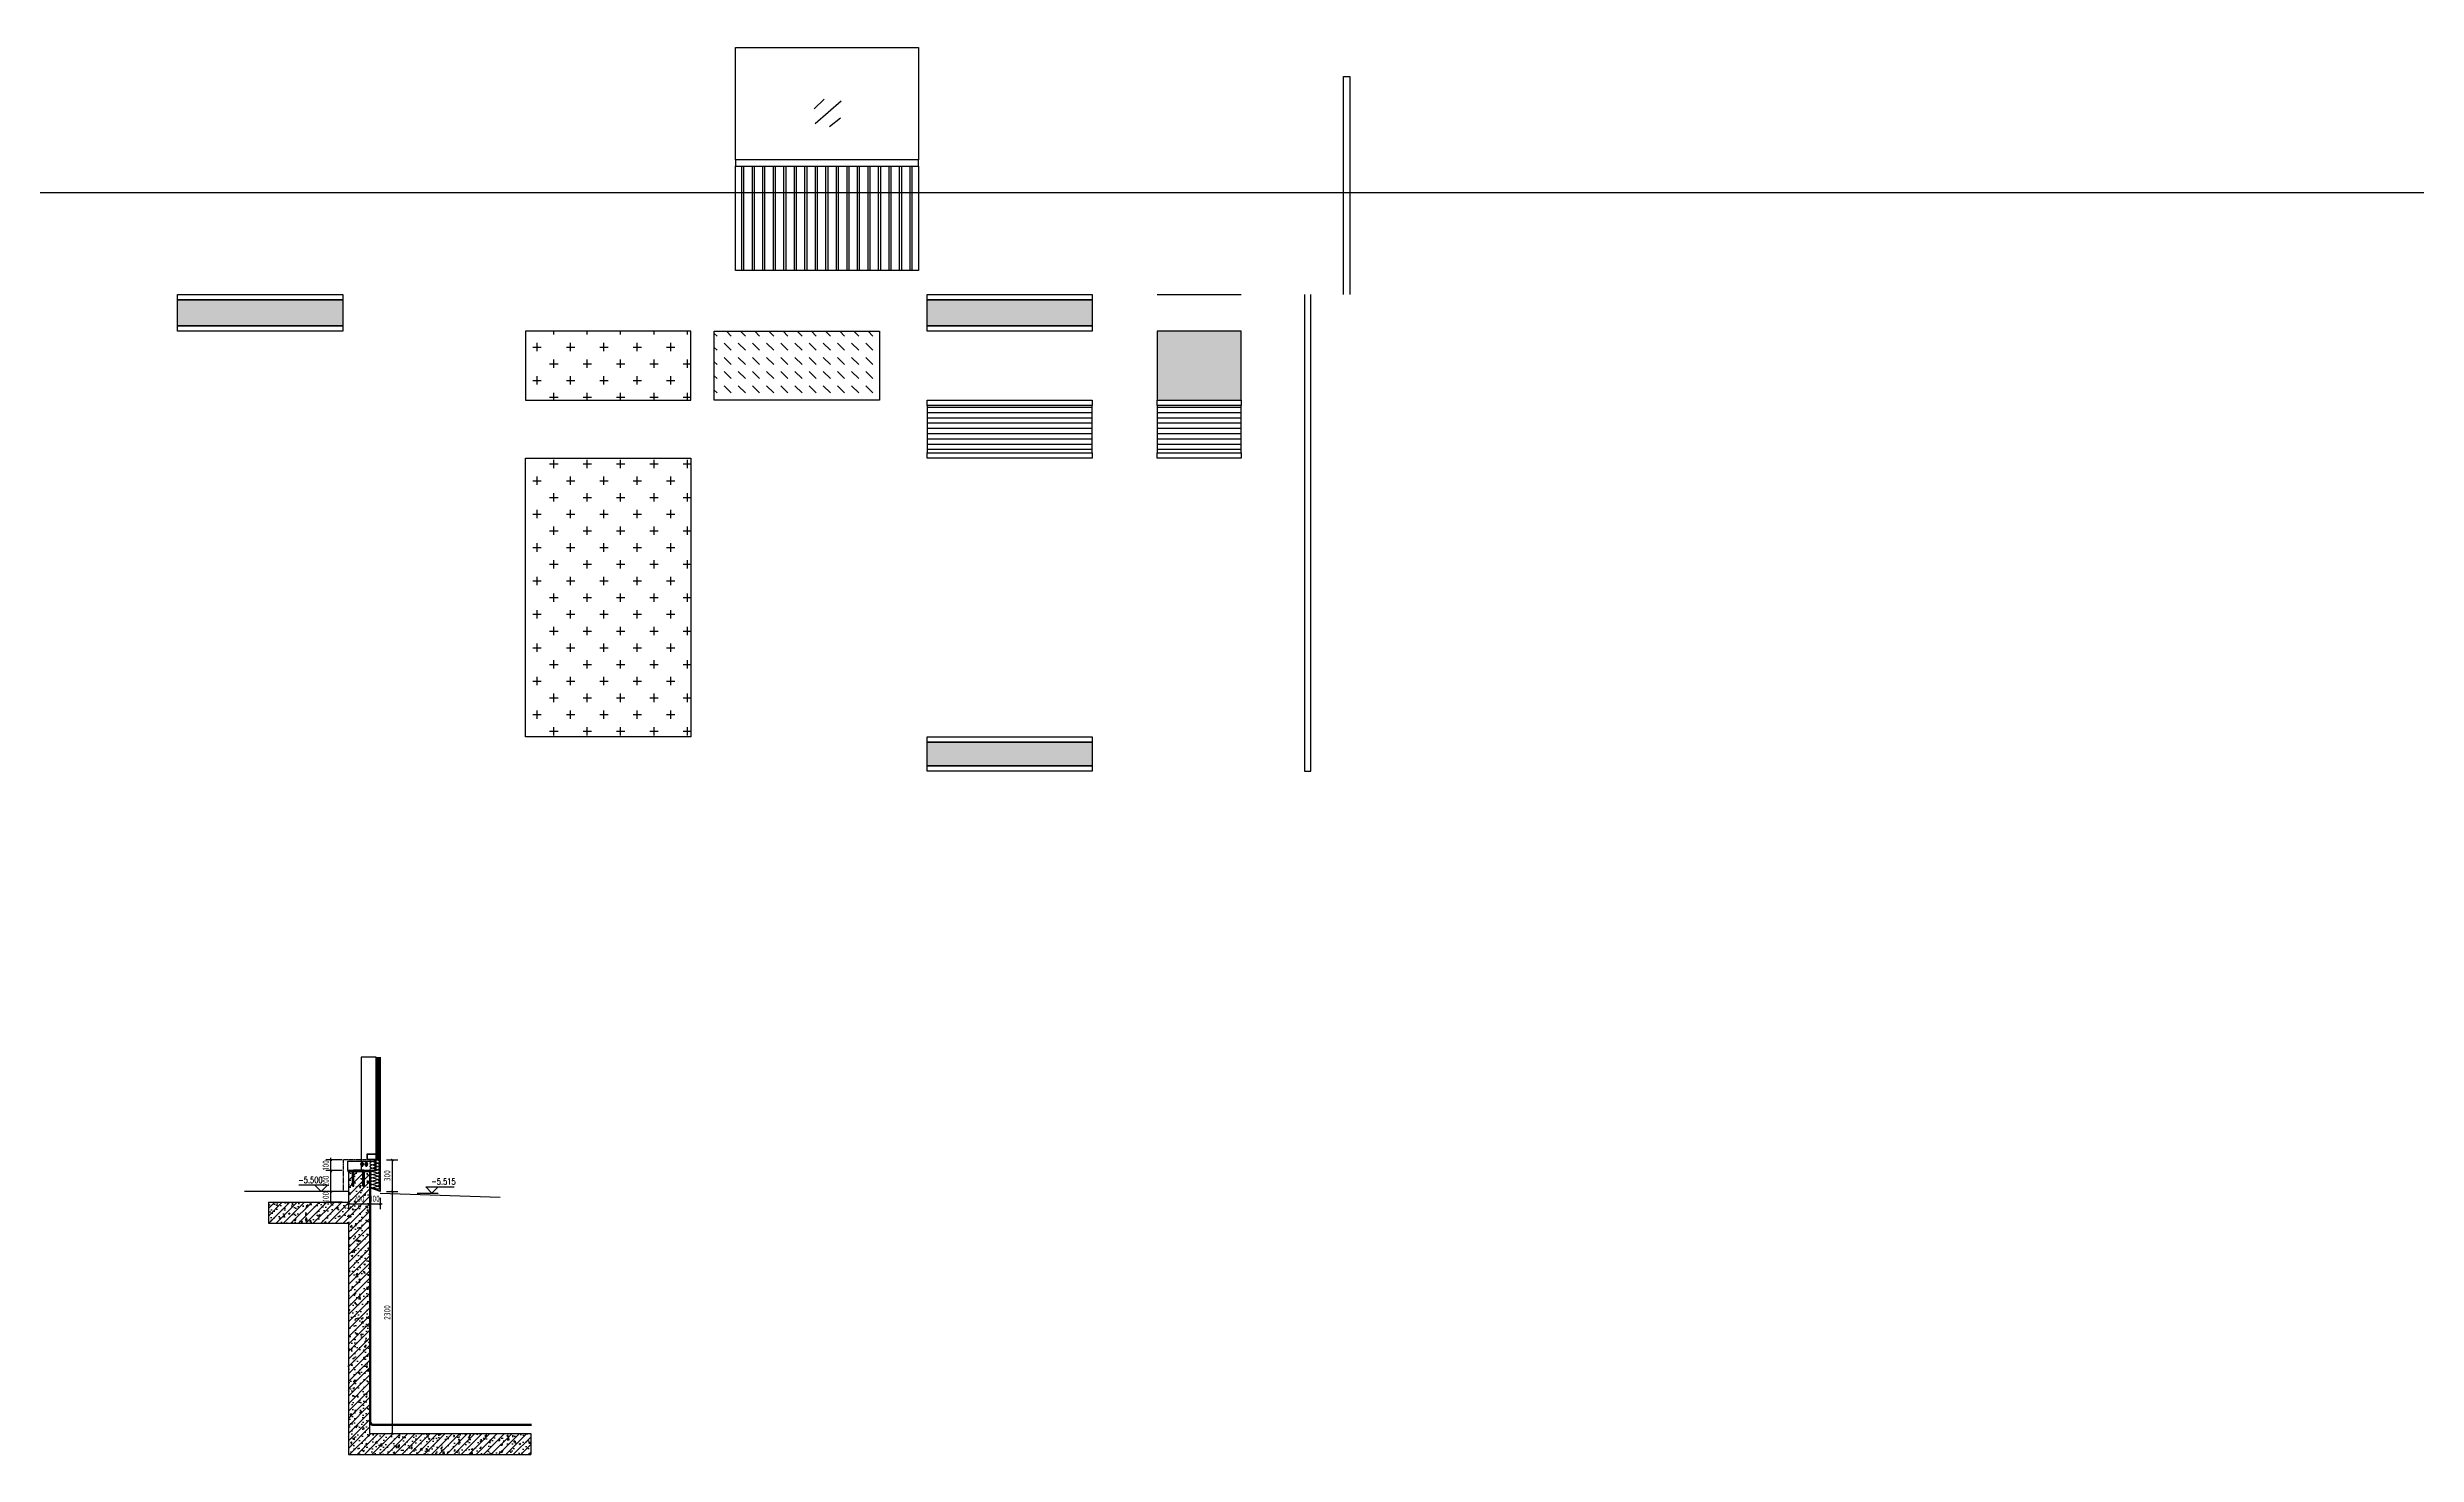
# Model space of a CAD drawing. Extents: x 72637 to 526294, y -245768 to 30884.
# Drawn here: x 95159 to 117681, y -111554 to -98180 of the extents above; entities that cross this region are included whole.
import ezdxf

# ---------------------------------------------------------------- set-up
doc = ezdxf.new("R2010")
doc.units = 0
doc.header["$LTSCALE"] = 10
doc.header["$MEASUREMENT"] = 0
doc.linetypes.add('DASH', pattern=[0.35, 0.25, -0.1])
for name, color, linetype in [('01-标注_尺寸', 124, 'Continuous'), ('01-标注_标高', 200, 'Continuous'), ('02-TEXT_标注', 130, 'Continuous'), ('05-填充_156', 156, 'Continuous'), ('05-填充_168', 168, 'Continuous'), ('05-填充_天正', 26, 'Continuous'), ('A-C_玻璃幕墙', 140, 'Continuous'), ('A-C_窗', 140, 'Continuous'), ('A-D-玻璃剖线', 130, 'Continuous'), ('A-D-金属剖线', 200, 'Continuous'), ('A-E_栏杆', 232, 'Continuous'), ('A-O_防水层', 222, 'Continuous'), ('A-STR-面层', 191, 'Continuous'), ('A-SUR_保温', 222, 'Continuous'), ('A-SUR_面层', 191, 'Continuous'), ('A_STR-砼墙', 51, 'Continuous'), ('钢龙骨', 173, 'Continuous')]:
    doc.layers.add(name, color=color, linetype=linetype)
doc.layers.add('04-不打印_辅助线', color=165, linetype='Continuous', plot=False)
doc.styles.add('_TCH_DIM', font='SIMPLEX', dxfattribs={"bigfont": 'GBCBIG'})
doc.styles.add('_TCH_DIM_T3', font='ROS1', dxfattribs={"width": 0.8, "bigfont": 'JD'})
doc.dimstyles.new('_TCH_ARCH&&20', dxfattribs={"dimtxt": 59.5, "dimasz": 20, "dimexe": 50, "dimexo": 60, "dimgap": 20, "dimtad": 1, "dimdec": 0, "dimzin": 0, "dimdsep": 46, "dimtxsty": '_TCH_DIM_T3', "dimblk": 'ARCHTICK', "dimcen": 0.09, "dimclrt": 7, "dimazin": 2, "dimtfac": 1, "dimtdec": 0, "dimtix": 1, "dimtmove": 2, "dimatfit": 3, "dimfxl": 0, "dimtolj": 1, "dimtzin": 0, "dimarcsym": 0})
pattern_1 = [(45, (0, 0), (-35.355339, 35.355339), []), (50, (0, 0), (143.45204, -12.55043), [15, -165]), (355, (0, 0), (-27.75027, 150.43843), [12, -132]), (100.4514, (11.95, -1.05), (115.70188, 137.88791), [12.74804, -140.22842]), (46.1842, (0, 40), (213.4482, -33.1038), [22.5, -247.5]), (96.6356, (17.79, 37.24), (186.93254, 194.82357), [19.12206, -210.3426]), (351.1842, (0, 40), (186.9324, 194.82372), [18, -198]), (21, (20, 30), (119.38141, -80.52378), [15, -165]), (326, (20, 30), (48.66307, 145.03001), [12, -132]), (71.4514, (29.95, 23.29), (168.04453, 64.5061), [12.74804, -140.22842]), (37.5, (0, 0), (2.431971, 66.57877), [0, -130.4, 0, -134, 0, -132.5]), (7.5, (0, 0), (52.613907, 78.882342), [0, -76.4, 0, -127.4, 0, -50.5]), (327.5, (-44.6, 0), (106.764487, -4.510974), [0, -50, 0, -156, 0, -207]), (317.5, (-64.6, 0), (116.637234, 20.020996), [0, -65, 0, -103.6, 0, -147])]

# ---------------------------------------------------------------- blocks, each defined once
blk = doc.blocks.new('jrsyutrsu')
at = {"layer": '05-填充_156'}
h = blk.add_hatch(dxfattribs=at)
h.set_pattern_fill('_USER', color=256, scale=50, pattern_type=0)
h.set_pattern_definition([(0, (2e-10, 50), (0, 50), [])])
h.paths.add_polyline_path([(0, 50), (800, 50), (800, 500), (0, 500)])
at = {"layer": '05-填充_168'}
h = blk.add_hatch(color=256, dxfattribs=at)
h.dxf.hatch_style = 1
h.paths.add_polyline_path([(800, 1205), (0, 1205), (0, 550), (800, 550)])
for points in [[(0, 1555), (800, 1555)], [(800, 1205), (0, 1205)]]:
    blk.add_lwpolyline(points)
for points in [[(0, 550), (800, 550), (800, 1205), (0, 1205)], [(800, 500), (0, 500), (0, 550), (800, 550)], [(0, 50), (800, 50), (800, 500), (0, 500)], [(800, 0), (0, 0), (0, 50), (800, 50)]]:
    blk.add_lwpolyline(points, close=True)
blk = doc.blocks.new('*U234')
at = {"layer": '05-填充_156'}
h = blk.add_hatch(dxfattribs=at)
h.set_pattern_fill('_USER', color=256, scale=100, angle=90, pattern_type=0)
h.set_pattern_definition([(90, (60, 940), (-100, 6e-15), [])])
h.paths.add_polyline_path([(0, 990), (1740, 990), (1740, 0), (0, 0)])
h = blk.add_hatch(dxfattribs=at)
h.set_pattern_fill('_USER', color=256, scale=100, angle=90, pattern_type=0)
h.set_pattern_definition([(90, (80, 940), (-100, 6e-15), [])])
h.paths.add_polyline_path([(0, 990), (1740, 990), (1740, 0), (0, 0)])
for points in [[(1740, 1050), (0, 1050), (0, 2120), (1740, 2120)], [(0, 990), (1740, 990), (1740, 1050), (0, 1050)], [(0, 990), (1740, 990), (1740, 0), (0, 0)]]:
    blk.add_lwpolyline(points, close=True)
blk = doc.blocks.new('rehatrshj')
at = {"layer": '05-填充_156'}
h = blk.add_hatch(dxfattribs=at)
h.set_pattern_fill('CROSS', color=136, scale=100)
h.set_pattern_definition([(0, (-155019.49, 102647.84), (158.75, 158.75), [79.375, -238.125]), (90, (-154979.8, 102608.15), (-158.75, 158.75), [79.375, -238.125])])
h.paths.add_polyline_path([(0, 3200), (1570, 3200), (1570, 3855), (0, 3855)])
h.paths.add_polyline_path([(0, 2650), (1570, 2650), (1570, 0), (0, 0)])
for points in [[(0, 3200), (1570, 3200), (1570, 3855), (0, 3855)], [(0, 2650), (1570, 2650), (1570, 0), (0, 0)]]:
    blk.add_lwpolyline(points, close=True)
blk = doc.blocks.new('reaytrsy')
at = {"layer": '05-填充_156'}
h = blk.add_hatch(dxfattribs=at)
h.set_pattern_fill('DASH', color=256, scale=100, angle=315)
h.set_pattern_definition([(315, (-155019.49, 99447.835), (134.70384, -3e-14), [95.25, -95.25])])
h.paths.add_polyline_path([(0, 655), (1570, 655), (1570, 0), (0, 0)])
blk.add_lwpolyline([(0, 655), (1570, 655), (1570, 0), (0, 0)], close=True)
blk = doc.blocks.new('jtrsytrs')
at = {"layer": 'A-E_栏杆'}
for points in [[(861, -416), (763, -507)], [(1020, -435), (773, -648)], [(1016, -596), (911, -679)]]:
    blk.add_lwpolyline(points, dxfattribs=at)
blk = doc.blocks.new('*U125')
at = {"layer": 'A-C_窗'}
blk.add_blockref('jtrsytrs', (-907, 533), dxfattribs=at)
blk = doc.blocks.new('jtdyy')
at = {"layer": '05-填充_168'}
h = blk.add_hatch(color=256, dxfattribs=at)
h.dxf.hatch_style = 1
h.paths.add_polyline_path([(1570, 50), (0, 50), (0, 275), (1570, 275)])
for points in [[(1570, 275), (0, 275), (0, 325), (1570, 325)], [(1570, 50), (0, 50), (0, 275), (1570, 275)], [(1570, 0), (0, 0), (0, 50), (1570, 50)]]:
    blk.add_lwpolyline(points, close=True)
blk = doc.blocks.new('jhtdrjytd')
at = {"layer": '05-填充_156'}
h = blk.add_hatch(dxfattribs=at)
h.set_pattern_fill('_USER', color=256, scale=50, pattern_type=0)
h.set_pattern_definition([(0, (770, 50), (0, 50), [])])
h.paths.add_polyline_path([(0, 50), (1570, 50), (1570, 500), (0, 500)])
at = {"layer": '05-填充_168'}
h = blk.add_hatch(color=256, dxfattribs=at)
h.dxf.hatch_style = 1
h.paths.add_polyline_path([(1570, 1255), (0, 1255), (0, 1505), (1570, 1505)])
for points in [[(1570, 1505), (0, 1505), (0, 1555), (1570, 1555)], [(1570, 1255), (0, 1255), (0, 1505), (1570, 1505)], [(1570, 1205), (0, 1205), (0, 1255), (1570, 1255)], [(1570, 500), (0, 500), (0, 550), (1570, 550)], [(0, 50), (1570, 50), (1570, 500), (0, 500)], [(1570, 0), (0, 0), (0, 50), (1570, 50)]]:
    blk.add_lwpolyline(points, close=True)
blk = doc.blocks.new('*U207')
at = {"layer": 'A-C_玻璃幕墙'}
blk.add_lwpolyline([(-30, -1035), (-30, 1035), (30, 1035), (30, -1035)], dxfattribs=at)
blk = doc.blocks.new('*U208')
at = {"layer": 'A-C_玻璃幕墙', "color": 0, "linetype": 'ByBlock', "lineweight": -2, "transparency": 16777216}
blk.add_blockref('*U207', (0, 0), dxfattribs=at)
blk = doc.blocks.new('*U209')
at = {"layer": 'A-C_玻璃幕墙'}
blk.add_lwpolyline([(-30, 2265), (-30, -2265), (30, -2265), (30, 2265)], dxfattribs=at)
blk = doc.blocks.new('*U210')
at = {"layer": 'A-C_玻璃幕墙', "color": 0, "linetype": 'ByBlock', "lineweight": -2, "transparency": 16777216}
blk.add_blockref('*U209', (0, 0), dxfattribs=at)
blk = doc.blocks.new('djlasjdaskldj')
at = {"layer": '05-填充_168'}
h = blk.add_hatch(color=256, dxfattribs=at)
h.dxf.hatch_style = 1
h.paths.add_polyline_path([(-190200, 31814), (-191770, 31814), (-191770, 32064), (-190200, 32064)])
for points in [[(-190200, 32064), (-191770, 32064), (-191770, 32114), (-190200, 32114)], [(-190200, 31814), (-191770, 31814), (-191770, 32064), (-190200, 32064)], [(-190200, 31764), (-191770, 31764), (-191770, 31814), (-190200, 31814)]]:
    blk.add_lwpolyline(points, close=True)
blk = doc.blocks.new('$LinePat$防水层2')
at = {"color": 0}
blk.add_line((0, 0), (600, 0), dxfattribs=at)
blk.add_solid([(150, 0), (450, 0), (150, -100), (450, -100)], dxfattribs=at)
blk = doc.blocks.new('$LinePat$岩棉板')
at = {"color": 0}
for p, q in [((0, -17), (12, -67)), ((12, -67), (24, -17))]:
    blk.add_line(p, q, dxfattribs=at)
for centre, start, end in [((12, -17), 0, 180), ((0, -67), 270, 0), ((24, -67), 180, 270)]:
    blk.add_arc(centre, 12, start, end, dxfattribs=at)
at = {"layer": 'Defpoints'}
blk.add_point((0, 0), dxfattribs=at)
at = {"layer": 'Defpoints', "color": 0}
blk.add_point((24, -84), dxfattribs=at)
blk = doc.blocks.new('_ArchTick')
at = {"color": 0, "linetype": 'ByBlock', "const_width": 0.4}
blk.add_lwpolyline([(-0.5, -0.5), (0.5, 0.5)], dxfattribs=at)
blk = doc.blocks.new('*D2583')
at = {"layer": '01-标注_尺寸', "color": 0, "lineweight": -2, "transparency": 16777216}
for p, q in [((98381, -108754), (98489, -108754)), ((98439, -109054), (98439, -108754)), ((98381, -109054), (98489, -109054))]:
    blk.add_line(p, q, dxfattribs=at)
at = {"layer": 'Defpoints', "color": 0, "transparency": 16777216}
for p in [(98321, -108754), (98439, -108754), (98321, -109054)]:
    blk.add_point(p, dxfattribs=at)
at = {"layer": '01-标注_尺寸', "color": 0, "lineweight": -2, "transparency": 16777216, "xscale": 20, "yscale": 20, "zscale": 20}
for p, rotation in [((98439, -108754), 90), ((98439, -109054), 270)]:
    blk.add_blockref('_ArchTick', p, dxfattribs=dict(at, rotation=rotation))
at = {"layer": '01-标注_尺寸', "color": 7, "transparency": 16777216, "insert": (98389, -108904), "char_height": 59.5, "attachment_point": 5, "rotation": 90, "style": '_TCH_DIM_T3'}
blk.add_mtext('\\A1;300', dxfattribs=at)
blk = doc.blocks.new('*D2584')
at = {"layer": '01-标注_尺寸', "color": 0, "lineweight": -2, "transparency": 16777216}
for p, q in [((98381, -109054), (98489, -109054)), ((98439, -111354), (98439, -109054)), ((98381, -111354), (98489, -111354))]:
    blk.add_line(p, q, dxfattribs=at)
at = {"layer": 'Defpoints', "color": 0, "transparency": 16777216}
for p in [(98321, -109054), (98439, -109054), (98321, -111354)]:
    blk.add_point(p, dxfattribs=at)
at = {"layer": '01-标注_尺寸', "color": 0, "lineweight": -2, "transparency": 16777216, "xscale": 20, "yscale": 20, "zscale": 20}
for p, rotation in [((98439, -109054), 90), ((98439, -111354), 270)]:
    blk.add_blockref('_ArchTick', p, dxfattribs=dict(at, rotation=rotation))
at = {"layer": '01-标注_尺寸', "color": 7, "transparency": 16777216, "insert": (98389, -110204), "char_height": 59.5, "attachment_point": 5, "rotation": 90, "style": '_TCH_DIM_T3'}
blk.add_mtext('\\A1;2300', dxfattribs=at)
blk = doc.blocks.new('*D2585')
at = {"layer": '01-标注_尺寸', "color": 0, "lineweight": -2, "transparency": 16777216}
for p, q in [((97961, -108754), (97804, -108754)), ((97854, -108754), (97854, -108734)), ((97854, -108854), (97854, -108754)), ((97961, -108854), (97804, -108854)), ((97854, -108854), (97854, -108874))]:
    blk.add_line(p, q, dxfattribs=at)
at = {"layer": 'Defpoints', "color": 0, "transparency": 16777216}
for p in [(97854, -108754), (98021, -108754), (98021, -108854)]:
    blk.add_point(p, dxfattribs=at)
at = {"layer": '01-标注_尺寸', "color": 0, "lineweight": -2, "transparency": 16777216, "xscale": 20, "yscale": 20, "zscale": 20}
for p, rotation in [((97854, -108754), 270), ((97854, -108854), 90)]:
    blk.add_blockref('_ArchTick', p, dxfattribs=dict(at, rotation=rotation))
at = {"layer": '01-标注_尺寸', "color": 7, "transparency": 16777216, "insert": (97805, -108804), "char_height": 59.5, "attachment_point": 5, "rotation": 90, "style": '_TCH_DIM_T3'}
blk.add_mtext('\\A1;100', dxfattribs=at)
blk = doc.blocks.new('*D2586')
at = {"layer": '01-标注_尺寸', "color": 0, "lineweight": -2, "transparency": 16777216}
for p, q in [((97961, -108854), (97804, -108854)), ((97854, -109054), (97854, -108854)), ((97961, -109054), (97804, -109054))]:
    blk.add_line(p, q, dxfattribs=at)
at = {"layer": 'Defpoints', "color": 0, "transparency": 16777216}
for p in [(97854, -108854), (98021, -108854), (98021, -109054)]:
    blk.add_point(p, dxfattribs=at)
at = {"layer": '01-标注_尺寸', "color": 0, "lineweight": -2, "transparency": 16777216, "xscale": 20, "yscale": 20, "zscale": 20}
for p, rotation in [((97854, -108854), 90), ((97854, -109054), 270)]:
    blk.add_blockref('_ArchTick', p, dxfattribs=dict(at, rotation=rotation))
at = {"layer": '01-标注_尺寸', "color": 7, "transparency": 16777216, "insert": (97805, -108954), "char_height": 59.5, "attachment_point": 5, "rotation": 90, "style": '_TCH_DIM_T3'}
blk.add_mtext('\\A1;200', dxfattribs=at)
blk = doc.blocks.new('*D2587')
at = {"layer": '01-标注_尺寸', "color": 0, "lineweight": -2, "transparency": 16777216}
for p, q in [((97961, -109054), (97804, -109054)), ((97961, -109154), (97804, -109154)), ((97854, -109054), (97854, -109034)), ((97854, -109154), (97854, -109054)), ((97854, -109154), (97854, -109174))]:
    blk.add_line(p, q, dxfattribs=at)
at = {"layer": 'Defpoints', "color": 0, "transparency": 16777216}
for p in [(97854, -109054), (98021, -109054), (98021, -109154)]:
    blk.add_point(p, dxfattribs=at)
at = {"layer": '01-标注_尺寸', "color": 0, "lineweight": -2, "transparency": 16777216, "xscale": 20, "yscale": 20, "zscale": 20}
for p, rotation in [((97854, -109054), 270), ((97854, -109154), 90)]:
    blk.add_blockref('_ArchTick', p, dxfattribs=dict(at, rotation=rotation))
at = {"layer": '01-标注_尺寸', "color": 7, "transparency": 16777216, "insert": (97805, -109104), "char_height": 59.5, "attachment_point": 5, "rotation": 90, "style": '_TCH_DIM_T3'}
blk.add_mtext('\\A1;100', dxfattribs=at)
blk = doc.blocks.new('*D2588')
at = {"layer": '01-标注_尺寸', "color": 0, "lineweight": -2, "transparency": 16777216}
for p, q in [((98021, -109114), (98021, -109222)), ((98021, -109172), (98221, -109172)), ((98221, -109114), (98221, -109222))]:
    blk.add_line(p, q, dxfattribs=at)
at = {"layer": 'Defpoints', "color": 0, "transparency": 16777216}
for p in [(98021, -109054), (98221, -109054), (98221, -109172)]:
    blk.add_point(p, dxfattribs=at)
at = {"layer": '01-标注_尺寸', "color": 0, "lineweight": -2, "transparency": 16777216, "xscale": 20, "yscale": 20, "zscale": 20, "rotation": 180}
blk.add_blockref('_ArchTick', (98021, -109172), dxfattribs=at)
at = {"layer": '01-标注_尺寸', "color": 0, "lineweight": -2, "transparency": 16777216, "xscale": 20, "yscale": 20, "zscale": 20}
blk.add_blockref('_ArchTick', (98221, -109172), dxfattribs=at)
at = {"layer": '01-标注_尺寸', "color": 7, "transparency": 16777216, "insert": (98121, -109122), "char_height": 59.5, "attachment_point": 5, "style": '_TCH_DIM_T3'}
blk.add_mtext('\\A1;200', dxfattribs=at)
blk = doc.blocks.new('*D2589')
at = {"layer": '01-标注_尺寸', "color": 0, "lineweight": -2, "transparency": 16777216}
for p, q in [((98221, -109172), (98201, -109172)), ((98221, -109114), (98221, -109222)), ((98221, -109172), (98321, -109172)), ((98321, -109114), (98321, -109222)), ((98321, -109172), (98341, -109172))]:
    blk.add_line(p, q, dxfattribs=at)
at = {"layer": 'Defpoints', "color": 0, "transparency": 16777216}
for p in [(98221, -109054), (98321, -109054), (98321, -109172)]:
    blk.add_point(p, dxfattribs=at)
at = {"layer": '01-标注_尺寸', "color": 0, "lineweight": -2, "transparency": 16777216, "xscale": 20, "yscale": 20, "zscale": 20}
blk.add_blockref('_ArchTick', (98221, -109172), dxfattribs=at)
at = {"layer": '01-标注_尺寸', "color": 0, "lineweight": -2, "transparency": 16777216, "xscale": 20, "yscale": 20, "zscale": 20, "rotation": 180}
blk.add_blockref('_ArchTick', (98321, -109172), dxfattribs=at)
at = {"layer": '01-标注_尺寸', "color": 7, "transparency": 16777216, "insert": (98271, -109122), "char_height": 59.5, "attachment_point": 5, "style": '_TCH_DIM_T3'}
blk.add_mtext('\\A1;100', dxfattribs=at)

msp = doc.modelspace()

# ---------------------------------------------------------------- hatches: boundary and pattern name
at = {"layer": '05-填充_天正'}
h = msp.add_hatch(dxfattribs=at)
h.set_pattern_fill('钢筋混凝土', color=256, scale=20, style=0)
h.set_pattern_definition(pattern_1)
h.paths.add_polyline_path([(98020.9, -108854.4), (98020.9, -109154.4), (98087.6, -109221.1), (98220.9, -109154.4), (98220.9, -108854.4)])
h = msp.add_hatch(dxfattribs=at)
h.set_pattern_fill('钢筋混凝土', color=256, scale=20, style=0)
h.set_pattern_definition(pattern_1)
h.paths.add_polyline_path([(97259.1, -109354.4), (98020.9, -109354.4), (98087.6, -109221.1), (98020.9, -109154.4), (97259.1, -109154.4)])
h = msp.add_hatch(dxfattribs=at)
h.set_pattern_fill('钢筋混凝土', color=256, scale=20, style=0)
h.set_pattern_definition(pattern_1)
h.paths.add_polyline_path([(98087.6, -109221.1), (98020.9, -109354.4), (98020.9, -111554.4), (98220.9, -111354.4), (98220.9, -109154.4)])
h = msp.add_hatch(dxfattribs=at)
h.set_pattern_fill('钢筋混凝土', color=256, scale=20, style=0)
h.set_pattern_definition(pattern_1)
h.paths.add_polyline_path([(98220.9, -111354.4), (98020.9, -111554.4), (99753.4, -111554.4), (99753.4, -111354.4)])

# ---------------------------------------------------------------- linework, layer by layer
at = {"layer": '01-标注_标高'}
for p, q in [((97820, -108994.4), (97548.7, -108994.4)), ((97760, -109054.4), (97700, -108994.4)), ((97760, -109054.4), (97820, -108994.4)), ((97900, -109054.4), (97700, -109054.4)), ((98674.6, -109069.4), (98874.6, -109069.4)), ((98814.6, -109069.4), (98754.6, -109009.4)), ((98754.6, -109009.4), (99025.9, -109009.4)), ((98814.6, -109069.4), (98874.6, -109009.4))]:
    msp.add_line(p, q, dxfattribs=at)
at = {"layer": '04-不打印_辅助线'}
msp.add_lwpolyline([(86875.4, -99558), (483716.9, -99558)], dxfattribs=at)
at = {"layer": 'A-D-玻璃剖线'}
for p, q in [((98292.9, -107777.8), (98292.9, -108754.4)), ((98300.9, -107777.8), (98300.9, -108754.4)), ((98312.9, -107777.8), (98312.9, -108754.4)), ((98320.9, -107777.8), (98320.9, -108754.4)), ((98292.9, -108754.4), (98320.9, -108754.4))]:
    msp.add_line(p, q, dxfattribs=at)
at = {"layer": 'A-D-金属剖线'}
for points in [[(98320.9, -108754.4), (98320.9, -109054.4), (98242.9, -109025.6)], [(98317.9, -108754.4), (98317.9, -109048.3), (98247.8, -109025.6)]]:
    msp.add_lwpolyline(points, dxfattribs=at)
at = {"layer": 'A-O_防水层'}
for points in [[(98220.9, -108854.4), (98220.9, -111248.9, 0.3810849), (98245.9, -111275.2), (99759.2, -111275)], [(98225.9, -108854.4), (98225.9, -111248.9, 0.377584), (98246.1, -111270.2), (99759.2, -111270)]]:
    msp.add_lwpolyline(points, format="xyb", dxfattribs=at)
at = {"layer": 'A-STR-面层', "linetype": 'DASH', "ltscale": 0.5}
msp.add_lwpolyline([(98197.5, -108754.4), (97971.8, -108754.4), (97971.8, -109054.4)], dxfattribs=at)
at = {"layer": 'A-SUR_保温', "color": 26}
msp.add_lwpolyline([(98120.9, -108854.4), (98120.9, -108854.4)], dxfattribs=at)
at = {"layer": 'A-SUR_面层'}
for p, q in [((98020.9, -109054.4), (97031.1, -109054.4)), ((98320.9, -109069.4), (99462.4, -109107.4)), ((98320.9, -111354.4), (99181.4, -111354.4))]:
    msp.add_line(p, q, dxfattribs=at)
at = {"layer": 'A_STR-砼墙'}
for p, q in [((98020.9, -108854.4), (98020.9, -109154.4)), ((98220.9, -108854.4), (98020.9, -108854.4)), ((98220.9, -108854.4), (98220.9, -109154.4)), ((97259.1, -109154.4), (98020.9, -109154.4)), ((97259.1, -109154.4), (97259.1, -109354.4)), ((98220.9, -109154.4), (98220.9, -111354.4)), ((97259.1, -109354.4), (98020.9, -109354.4)), ((98020.9, -109354.4), (98020.9, -111554.4)), ((98220.9, -111354.4), (99753.4, -111354.4)), ((99753.4, -111354.4), (99753.4, -111554.4)), ((98020.9, -111554.4), (99753.4, -111554.4))]:
    msp.add_line(p, q, dxfattribs=at)
at = {"layer": '钢龙骨', "color": 8}
for p, q in [((98067.9, -108764.4), (98167.9, -108764.4)), ((98013.9, -108854.4), (98213.9, -108854.4)), ((98213.9, -108854.4), (98013.9, -108854.4)), ((98013.9, -108854.4), (98013.9, -108862.4)), ((98013.9, -108862.4), (98213.9, -108862.4)), ((98057.9, -108998.4), (98057.9, -108854.4)), ((98063.9, -108854.4), (98063.9, -109011)), ((98067.9, -108848.4), (98167.9, -108848.4)), ((98067.9, -108854.4), (98167.9, -108854.4)), ((98069.9, -108854.4), (98069.9, -108998.4)), ((98113.9, -108862.4), (98113.9, -108851.4)), ((98137.9, -108794.4), (98163.9, -108794.4)), ((98143.9, -108807.4), (98143.9, -108781.4)), ((98150.9, -108781.4), (98150.9, -108807.4)), ((98157.9, -108781.4), (98157.9, -108807.4)), ((98157.9, -108998.4), (98157.9, -108854.4)), ((98163.9, -108854.4), (98163.9, -109011)), ((98169.9, -108854.4), (98169.9, -108998.4)), ((98177.9, -108794.4), (98203.9, -108794.4)), ((98183.9, -108807.4), (98183.9, -108781.4)), ((98190.9, -108781.4), (98190.9, -108807.4)), ((98197.9, -108781.4), (98197.9, -108807.4)), ((98213.9, -108862.4), (98213.9, -108854.4))]:
    msp.add_line(p, q, dxfattribs=at)
at = {"layer": '钢龙骨'}
for points in [[(98142.9, -108854.4), (98284.9, -108854.4), (98284.9, -107777.4), (98142.9, -107777.4)], [(98284.9, -108754.4), (98197.5, -108754.4), (98197.5, -108694.4), (98284.9, -108694.4)], [(98280.9, -108750.4), (98201.5, -108750.4), (98201.5, -108698.4), (98280.9, -108698.4)]]:
    msp.add_lwpolyline(points, close=True, dxfattribs=at)
at = {"layer": '钢龙骨', "color": 8}
for points in [[(98013.7, -108764.4), (98270.9, -108764.4), (98270.9, -108854.4), (98013.7, -108854.4)], [(98141.9, -108788.8), (98150.9, -108784.4), (98159.9, -108788.8), (98159.9, -108800), (98150.9, -108804.4), (98141.9, -108800)], [(98181.9, -108788.8), (98190.9, -108784.4), (98199.9, -108788.8), (98199.9, -108800), (98190.9, -108804.4), (98181.9, -108800)]]:
    msp.add_lwpolyline(points, close=True, dxfattribs=at)
for centre, radius in [((98063.9, -108998.4), 6), ((98150.9, -108794.4), 12), ((98150.9, -108794.4), 9), ((98150.9, -108794.4), 6), ((98163.9, -108998.4), 6), ((98190.9, -108794.4), 12), ((98190.9, -108794.4), 9), ((98190.9, -108794.4), 6)]:
    msp.add_circle(centre, radius, dxfattribs=at)
for centre, radius, start, end in [((98150.9, -108781.4), 7, 0, 180), ((98190.9, -108781.4), 7, 0, 180), ((98072.9, -108854.4), 5, 60, 180), ((98077.9, -108854.4), 5, 60, 180), ((98082.9, -108854.4), 5, 60, 180), ((98087.9, -108854.4), 5, 60, 180), ((98092.9, -108854.4), 5, 60, 180), ((98097.9, -108854.4), 5, 60, 180), ((98102.9, -108854.4), 5, 60, 180), ((98107.9, -108854.4), 5, 60, 180), ((98112.9, -108854.4), 5, 60, 180), ((98117.9, -108854.4), 5, 60, 180), ((98122.9, -108854.4), 5, 60, 180), ((98127.9, -108854.4), 5, 60, 180), ((98132.9, -108854.4), 5, 60, 180), ((98137.9, -108854.4), 5, 60, 180), ((98142.9, -108854.4), 5, 60, 180), ((98147.9, -108854.4), 5, 60, 180), ((98150.9, -108807.4), 7, 180, 0), ((98150.9, -108794.4), 5.05, 90, 0), ((98152.9, -108854.4), 5, 60, 180), ((98157.9, -108854.4), 5, 60, 180), ((98162.9, -108854.4), 5, 0, 180), ((98190.9, -108807.4), 7, 180, 0), ((98190.9, -108794.4), 5.05, 90, 0)]:
    msp.add_arc(centre, radius, start, end, dxfattribs=at)

# ---------------------------------------------------------------- block references
at = {"layer": 'A-C_玻璃幕墙'}
for name, p in [('*U234', (101700, -100300.2)), ('*U208', (107510.5, -99493)), ('djlasjdaskldj', (288166.4, -132641.9)), ('jhtdrjytd', (103521.1, -102083)), ('jrsyutrsu', (105707.7, -102083)), ('*U210', (107138.6, -102793)), ('rehatrshj', (99704, -104733)), ('reaytrsy', (101498.6, -101533)), ('jtdyy', (103521.1, -105058))]:
    msp.add_blockref(name, p, dxfattribs=at)
at = {"layer": 'A-E_栏杆', "color": 0, "linetype": 'ByBlock', "lineweight": -2, "transparency": 16777216}
msp.add_blockref('*U125', (102590.1, -98790.5), dxfattribs=at)
at = {"layer": 'A-O_防水层', "yscale": 0.05, "zscale": 0.05}
for p, xscale, rotation in [((98225.9, -108854.4), 0.05030705325944334, 269.9999999654768), ((98225.9, -108884.6), 0.05030705325944334, 269.9999999654768), ((98225.9, -108914.8), 0.05030705325944334, 269.9999999654768), ((98225.9, -108944.9), 0.05030705325944334, 269.9999999654768), ((98225.9, -108975.1), 0.05030705325944334, 269.9999999654768), ((98225.9, -109005.3), 0.05030705325944334, 269.9999999654768), ((98230.9, -108854.4), 0.05030798494376137, 269.9999999663754), ((98230.9, -108884.6), 0.05030798494376137, 269.9999999663754), ((98230.9, -108914.8), 0.05030798494376137, 269.9999999663754), ((98230.9, -108944.9), 0.05030798494376137, 269.9999999663754), ((98230.9, -108975.1), 0.05030798494376137, 269.9999999663754), ((98230.9, -109005.3), 0.05030798494376137, 269.9999999663754), ((98225.9, -109035.5), 0.05030705325944334, 269.9999999654768), ((98225.9, -109065.7), 0.05030705325944334, 269.9999999654768), ((98225.9, -109095.9), 0.05030705325944334, 269.9999999654768), ((98225.9, -109126), 0.05030705325944334, 269.9999999654768), ((98225.9, -109156.2), 0.05030705325944334, 269.9999999654768), ((98225.9, -109186.4), 0.05030705325944334, 269.9999999654768), ((98225.9, -109216.6), 0.05030705325944334, 269.9999999654768), ((98230.9, -109035.5), 0.05030798494376137, 269.9999999663754), ((98230.9, -109065.7), 0.05030798494376137, 269.9999999663754), ((98230.9, -109095.9), 0.05030798494376137, 269.9999999663754), ((98230.9, -109126.1), 0.05030798494376137, 269.9999999663754), ((98230.9, -109156.2), 0.05030798494376137, 269.9999999663754), ((98230.9, -109186.4), 0.05030798494376137, 269.9999999663754), ((98230.9, -109216.6), 0.05030798494376137, 269.9999999663754), ((98225.9, -109246.8), 0.05030705325944334, 269.9999999654768), ((98225.9, -109277), 0.05030705325944334, 269.9999999654768), ((98225.9, -109307.2), 0.05030705325944334, 269.9999999654768), ((98225.9, -109337.3), 0.05030705325944334, 269.9999999654768), ((98225.9, -109367.5), 0.05030705325944334, 269.9999999654768), ((98225.9, -109397.7), 0.05030705325944334, 269.9999999654768), ((98225.9, -109427.9), 0.05030705325944334, 269.9999999654768), ((98230.9, -109246.8), 0.05030798494376137, 269.9999999663754), ((98230.9, -109277), 0.05030798494376137, 269.9999999663754), ((98230.9, -109307.2), 0.05030798494376137, 269.9999999663754), ((98230.9, -109337.3), 0.05030798494376137, 269.9999999663754), ((98230.9, -109367.5), 0.05030798494376137, 269.9999999663754), ((98230.9, -109397.7), 0.05030798494376137, 269.9999999663754), ((98230.9, -109427.9), 0.05030798494376137, 269.9999999663754), ((98225.9, -109458.1), 0.05030705325944334, 269.9999999654768), ((98225.9, -109488.3), 0.05030705325944334, 269.9999999654768), ((98225.9, -109518.4), 0.05030705325944334, 269.9999999654768), ((98225.9, -109548.6), 0.05030705325944334, 269.9999999654768), ((98225.9, -109578.8), 0.05030705325944334, 269.9999999654768), ((98225.9, -109609), 0.05030705325944334, 269.9999999654768), ((98225.9, -109639.2), 0.05030705325944334, 269.9999999654768), ((98225.9, -109669.4), 0.05030705325944334, 269.9999999654768), ((98230.9, -109458.1), 0.05030798494376137, 269.9999999663754), ((98230.9, -109488.3), 0.05030798494376137, 269.9999999663754), ((98230.9, -109518.5), 0.05030798494376137, 269.9999999663754), ((98230.9, -109548.6), 0.05030798494376137, 269.9999999663754), ((98230.9, -109578.8), 0.05030798494376137, 269.9999999663754), ((98230.9, -109609), 0.05030798494376137, 269.9999999663754), ((98230.9, -109639.2), 0.05030798494376137, 269.9999999663754), ((98230.9, -109669.4), 0.05030798494376137, 269.9999999663754), ((98225.9, -109699.5), 0.05030705325944334, 269.9999999654768), ((98225.9, -109729.7), 0.05030705325944334, 269.9999999654768), ((98225.9, -109759.9), 0.05030705325944334, 269.9999999654768), ((98225.9, -109790.1), 0.05030705325944334, 269.9999999654768), ((98225.9, -109820.3), 0.05030705325944334, 269.9999999654768), ((98225.9, -109850.5), 0.05030705325944334, 269.9999999654768), ((98225.9, -109880.7), 0.05030705325944334, 269.9999999654768), ((98230.9, -109699.6), 0.05030798494376137, 269.9999999663754), ((98230.9, -109729.7), 0.05030798494376137, 269.9999999663754), ((98230.9, -109759.9), 0.05030798494376137, 269.9999999663754), ((98230.9, -109790.1), 0.05030798494376137, 269.9999999663754), ((98230.9, -109820.3), 0.05030798494376137, 269.9999999663754), ((98230.9, -109850.5), 0.05030798494376137, 269.9999999663754), ((98230.9, -109880.7), 0.05030798494376137, 269.9999999663754), ((98225.9, -109910.8), 0.05030705325944334, 269.9999999654768), ((98225.9, -109941), 0.05030705325944334, 269.9999999654768), ((98225.9, -109971.2), 0.05030705325944334, 269.9999999654768), ((98225.9, -110001.4), 0.05030705325944334, 269.9999999654768), ((98225.9, -110031.6), 0.05030705325944334, 269.9999999654768), ((98225.9, -110061.8), 0.05030705325944334, 269.9999999654768), ((98225.9, -110091.9), 0.05030705325944334, 269.9999999654768), ((98225.9, -110122.1), 0.05030705325944334, 269.9999999654768), ((98230.9, -109910.9), 0.05030798494376137, 269.9999999663754), ((98230.9, -109941), 0.05030798494376137, 269.9999999663754), ((98230.9, -109971.2), 0.05030798494376137, 269.9999999663754), ((98230.9, -110001.4), 0.05030798494376137, 269.9999999663754), ((98230.9, -110031.6), 0.05030798494376137, 269.9999999663754), ((98230.9, -110061.8), 0.05030798494376137, 269.9999999663754), ((98230.9, -110092), 0.05030798494376137, 269.9999999663754), ((98230.9, -110122.2), 0.05030798494376137, 269.9999999663754), ((98225.9, -110152.3), 0.05030705325944334, 269.9999999654768), ((98225.9, -110182.5), 0.05030705325944334, 269.9999999654768), ((98225.9, -110212.7), 0.05030705325944334, 269.9999999654768), ((98225.9, -110242.9), 0.05030705325944334, 269.9999999654768), ((98225.9, -110273), 0.05030705325944334, 269.9999999654768), ((98225.9, -110303.2), 0.05030705325944334, 269.9999999654768), ((98225.9, -110333.4), 0.05030705325944334, 269.9999999654768), ((98230.9, -110152.3), 0.05030798494376137, 269.9999999663754), ((98230.9, -110182.5), 0.05030798494376137, 269.9999999663754), ((98230.9, -110212.7), 0.05030798494376137, 269.9999999663754), ((98230.9, -110242.9), 0.05030798494376137, 269.9999999663754), ((98230.9, -110273.1), 0.05030798494376137, 269.9999999663754), ((98230.9, -110303.3), 0.05030798494376137, 269.9999999663754), ((98230.9, -110333.4), 0.05030798494376137, 269.9999999663754), ((98225.9, -110363.6), 0.05030705325944334, 269.9999999654768), ((98225.9, -110393.8), 0.05030705325944334, 269.9999999654768), ((98225.9, -110424), 0.05030705325944334, 269.9999999654768), ((98225.9, -110454.2), 0.05030705325944334, 269.9999999654768), ((98225.9, -110484.3), 0.05030705325944334, 269.9999999654768), ((98225.9, -110514.5), 0.05030705325944334, 269.9999999654768), ((98225.9, -110544.7), 0.05030705325944334, 269.9999999654768), ((98225.9, -110574.9), 0.05030705325944334, 269.9999999654768), ((98230.9, -110363.6), 0.05030798494376137, 269.9999999663754), ((98230.9, -110393.8), 0.05030798494376137, 269.9999999663754), ((98230.9, -110424), 0.05030798494376137, 269.9999999663754), ((98230.9, -110454.2), 0.05030798494376137, 269.9999999663754), ((98230.9, -110484.4), 0.05030798494376137, 269.9999999663754), ((98230.9, -110514.6), 0.05030798494376137, 269.9999999663754), ((98230.9, -110544.7), 0.05030798494376137, 269.9999999663754), ((98230.9, -110574.9), 0.05030798494376137, 269.9999999663754), ((98225.9, -110605.1), 0.05030705325944334, 269.9999999654768), ((98225.9, -110635.3), 0.05030705325944334, 269.9999999654768), ((98225.9, -110665.4), 0.05030705325944334, 269.9999999654768), ((98225.9, -110695.6), 0.05030705325944334, 269.9999999654768), ((98225.9, -110725.8), 0.05030705325944334, 269.9999999654768), ((98225.9, -110756), 0.05030705325944334, 269.9999999654768), ((98225.9, -110786.2), 0.05030705325944334, 269.9999999654768), ((98230.9, -110605.1), 0.05030798494376137, 269.9999999663754), ((98230.9, -110635.3), 0.05030798494376137, 269.9999999663754), ((98230.9, -110665.5), 0.05030798494376137, 269.9999999663754), ((98230.9, -110695.7), 0.05030798494376137, 269.9999999663754), ((98230.9, -110725.8), 0.05030798494376137, 269.9999999663754), ((98230.9, -110756), 0.05030798494376137, 269.9999999663754), ((98230.9, -110786.2), 0.05030798494376137, 269.9999999663754), ((98225.9, -110816.4), 0.05030705325944334, 269.9999999654768), ((98225.9, -110846.5), 0.05030705325944334, 269.9999999654768), ((98225.9, -110876.7), 0.05030705325944334, 269.9999999654768), ((98225.9, -110906.9), 0.05030705325944334, 269.9999999654768), ((98225.9, -110937.1), 0.05030705325944334, 269.9999999654768), ((98225.9, -110967.3), 0.05030705325944334, 269.9999999654768), ((98225.9, -110997.5), 0.05030705325944334, 269.9999999654768), ((98225.9, -111027.7), 0.05030705325944334, 269.9999999654768), ((98230.9, -110816.4), 0.05030798494376137, 269.9999999663754), ((98230.9, -110846.6), 0.05030798494376137, 269.9999999663754), ((98230.9, -110876.8), 0.05030798494376137, 269.9999999663754), ((98230.9, -110907), 0.05030798494376137, 269.9999999663754), ((98230.9, -110937.1), 0.05030798494376137, 269.9999999663754), ((98230.9, -110967.3), 0.05030798494376137, 269.9999999663754), ((98230.9, -110997.5), 0.05030798494376137, 269.9999999663754), ((98230.9, -111027.7), 0.05030798494376137, 269.9999999663754), ((98219.4, -111245.3), 0.07215161739992261, 314.0247810847094), ((98225.9, -111057.8), 0.05030705325944334, 269.9999999654768), ((98225.9, -111088), 0.05030705325944334, 269.9999999654768), ((98225.9, -111118.2), 0.05030705325944334, 269.9999999654768), ((98225.9, -111148.4), 0.05030705325944334, 269.9999999654768), ((98225.9, -111178.6), 0.05030705325944334, 269.9999999654768), ((98225.9, -111208.8), 0.05030705325944334, 269.9999999654768), ((98225.5, -111244.3), 0.06036650789282244, 313.948148126744), ((98230.9, -111057.9), 0.05030798494376137, 269.9999999663754), ((98230.9, -111088.1), 0.05030798494376137, 269.9999999663754), ((98230.9, -111118.2), 0.05030798494376137, 269.9999999663754), ((98230.9, -111148.4), 0.05030798494376137, 269.9999999663754), ((98230.9, -111178.6), 0.05030798494376137, 269.9999999663754), ((98230.9, -111208.8), 0.05030798494376137, 269.9999999663754), ((98255.9, -111265.2), 0.05011019098721825, 359.9999141965501), ((98255.9, -111270.2), 0.05011166292036839, 359.9999141965781), ((98286, -111265.2), 0.05011019098721825, 359.9999141965501), ((98286, -111270.2), 0.05011166292036839, 359.9999141965781), ((98316, -111270.2), 0.05011166292036839, 359.9999141965781), ((98316.1, -111265.2), 0.05011019098721825, 359.9999141965501), ((98346.1, -111265.2), 0.05011019098721825, 359.9999141965501), ((98346.1, -111270.2), 0.05011166292036839, 359.9999141965781), ((98376.2, -111265.2), 0.05011019098721825, 359.9999141965501), ((98376.2, -111270.2), 0.05011166292036839, 359.9999141965781), ((98406.2, -111270.2), 0.05011166292036839, 359.9999141965781), ((98406.3, -111265.2), 0.05011019098721825, 359.9999141965501), ((98436.3, -111265.2), 0.05011019098721825, 359.9999141965501), ((98436.3, -111270.2), 0.05011166292036839, 359.9999141965781), ((98466.4, -111265.2), 0.05011019098721825, 359.9999141965501), ((98466.4, -111270.2), 0.05011166292036839, 359.9999141965781), ((98496.4, -111270.2), 0.05011166292036839, 359.9999141965781), ((98496.5, -111265.2), 0.05011019098721825, 359.9999141965501), ((98526.5, -111265.2), 0.05011019098721825, 359.9999141965501), ((98526.5, -111270.2), 0.05011166292036839, 359.9999141965781), ((98556.6, -111265.2), 0.05011019098721825, 359.9999141965501), ((98556.6, -111270.2), 0.05011166292036839, 359.9999141965781), ((98586.6, -111270.2), 0.05011166292036839, 359.9999141965781), ((98586.7, -111265.2), 0.05011019098721825, 359.9999141965501), ((98616.7, -111265.2), 0.05011019098721825, 359.9999141965501), ((98616.7, -111270.2), 0.05011166292036839, 359.9999141965781), ((98646.8, -111265.2), 0.05011019098721825, 359.9999141965501), ((98646.8, -111270.2), 0.05011166292036839, 359.9999141965781), ((98676.8, -111270.2), 0.05011166292036839, 359.9999141965781), ((98676.9, -111265.2), 0.05011019098721825, 359.9999141965501), ((98706.9, -111265.2), 0.05011019098721825, 359.9999141965501), ((98706.9, -111270.2), 0.05011166292036839, 359.9999141965781), ((98737, -111265.2), 0.05011019098721825, 359.9999141965501), ((98737, -111270.2), 0.05011166292036839, 359.9999141965781), ((98767, -111270.2), 0.05011166292036839, 359.9999141965781), ((98767.1, -111265.2), 0.05011019098721825, 359.9999141965501), ((98797.1, -111265.2), 0.05011019098721825, 359.9999141965501), ((98797.1, -111270.2), 0.05011166292036839, 359.9999141965781), ((98827.2, -111265.2), 0.05011019098721825, 359.9999141965501), ((98827.2, -111270.2), 0.05011166292036839, 359.9999141965781), ((98857.2, -111270.2), 0.05011166292036839, 359.9999141965781), ((98857.3, -111265.2), 0.05011019098721825, 359.9999141965501), ((98887.3, -111265.2), 0.05011019098721825, 359.9999141965501), ((98887.3, -111270.2), 0.05011166292036839, 359.9999141965781), ((98917.4, -111265.2), 0.05011019098721825, 359.9999141965501), ((98917.4, -111270.2), 0.05011166292036839, 359.9999141965781), ((98947.4, -111265.2), 0.05011019098721825, 359.9999141965501), ((98947.4, -111270.2), 0.05011166292036839, 359.9999141965781), ((98977.5, -111265.2), 0.05011019098721825, 359.9999141965501), ((98977.5, -111270.2), 0.05011166292036839, 359.9999141965781), ((99007.6, -111265.2), 0.05011019098721825, 359.9999141965501), ((99007.6, -111270.2), 0.05011166292036839, 359.9999141965781), ((99037.6, -111265.2), 0.05011019098721825, 359.9999141965501), ((99037.6, -111270.2), 0.05011166292036839, 359.9999141965781), ((99067.7, -111265.2), 0.05011019098721825, 359.9999141965501), ((99067.7, -111270.2), 0.05011166292036839, 359.9999141965781), ((99097.8, -111265.2), 0.05011019098721825, 359.9999141965501), ((99097.8, -111270.2), 0.05011166292036839, 359.9999141965781), ((99127.8, -111265.2), 0.05011019098721825, 359.9999141965501), ((99127.8, -111270.2), 0.05011166292036839, 359.9999141965781), ((99157.9, -111265.2), 0.05011019098721825, 359.9999141965501), ((99157.9, -111270.2), 0.05011166292036839, 359.9999141965781), ((99188, -111265.2), 0.05011019098721825, 359.9999141965501), ((99188, -111270.2), 0.05011166292036839, 359.9999141965781), ((99218, -111265.2), 0.05011019098721825, 359.9999141965501), ((99218, -111270.2), 0.05011166292036839, 359.9999141965781), ((99248.1, -111265.2), 0.05011019098721825, 359.9999141965501), ((99248.1, -111270.2), 0.05011166292036839, 359.9999141965781), ((99278.2, -111265.2), 0.05011019098721825, 359.9999141965501), ((99278.2, -111270.2), 0.05011166292036839, 359.9999141965781), ((99308.2, -111265.2), 0.05011019098721825, 359.9999141965501), ((99308.2, -111270.2), 0.05011166292036839, 359.9999141965781), ((99338.3, -111265.2), 0.05011019098721825, 359.9999141965501), ((99338.3, -111270.2), 0.05011166292036839, 359.9999141965781), ((99368.4, -111265.2), 0.05011019098721825, 359.9999141965501), ((99368.4, -111270.2), 0.05011166292036839, 359.9999141965781), ((99398.4, -111265.2), 0.05011019098721825, 359.9999141965501), ((99398.4, -111270.2), 0.05011166292036839, 359.9999141965781), ((99428.5, -111265.2), 0.05011019098721825, 359.9999141965501), ((99428.5, -111270.2), 0.05011166292036839, 359.9999141965781), ((99458.6, -111265.2), 0.05011019098721825, 359.9999141965501), ((99458.6, -111270.2), 0.05011166292036839, 359.9999141965781), ((99488.6, -111265.2), 0.05011019098721825, 359.9999141965501), ((99488.6, -111270.2), 0.05011166292036839, 359.9999141965781), ((99518.7, -111265.2), 0.05011019098721825, 359.9999141965501), ((99518.7, -111270.2), 0.05011166292036839, 359.9999141965781), ((99548.8, -111265.2), 0.05011019098721825, 359.9999141965501), ((99548.8, -111270.2), 0.05011166292036839, 359.9999141965781), ((99578.8, -111265.2), 0.05011019098721825, 359.9999141965501), ((99578.8, -111270.2), 0.05011166292036839, 359.9999141965781), ((99608.9, -111265.2), 0.05011019098721825, 359.9999141965501), ((99608.9, -111270.2), 0.05011166292036839, 359.9999141965781), ((99639, -111265.2), 0.05011019098721825, 359.9999141965501), ((99639, -111270.2), 0.05011166292036839, 359.9999141965781), ((99669, -111265.2), 0.05011019098721825, 359.9999141965501), ((99669, -111270.2), 0.05011166292036839, 359.9999141965781), ((99699.1, -111265.2), 0.05011019098721825, 359.9999141965501), ((99699.1, -111270.2), 0.05011166292036839, 359.9999141965781), ((99729.2, -111265.2), 0.05011019098721825, 359.9999141965501), ((99729.2, -111270.2), 0.05011166292036839, 359.9999141965781)]:
    msp.add_blockref('$LinePat$防水层2', p, dxfattribs=dict(at, xscale=xscale, rotation=rotation))
at = {"layer": 'A-SUR_保温', "xscale": -1.289591611518779, "yscale": 1.188379012465143, "zscale": 1.188379012465143, "rotation": 269.9999999997366}
for p in [(98320.9, -108785.3), (98320.9, -108816.3), (98320.9, -108847.2), (98320.9, -108878.2), (98320.9, -108909.1), (98320.9, -108940.1), (98320.9, -108971), (98320.9, -109002), (98320.9, -109032.9)]:
    msp.add_blockref('$LinePat$岩棉板', p, dxfattribs=at)

# ---------------------------------------------------------------- texts
at = {"layer": '02-TEXT_标注', "style": '_TCH_DIM', "width": 0.705882}
for s, p in [('-5.500', (97542.7, -108973.4)), ('-5.515', (98807.9, -108988.4))]:
    msp.add_text(s, height=59.5, dxfattribs=at).set_placement(p)

# ---------------------------------------------------------------- dimensions: what is measured, and where the dimension line sits
at = {"layer": '01-标注_尺寸'}
for p1, p2, distance, picture, middle in [((98020.9, -108854.4), (98020.9, -108754.4), 166.5, '*D2585', (97804.6, -108804.4)), ((98320.9, -109054.4), (98320.9, -108754.4), -118, '*D2583', (98389.1, -108904.4)), ((98020.9, -109054.4), (98020.9, -108854.4), 166.5, '*D2586', (97804.6, -108954.4)), ((98020.9, -109154.4), (98020.9, -109054.4), 166.5, '*D2587', (97804.6, -109104.4)), ((98020.9, -109054.4), (98220.9, -109054.4), -117.8, '*D2588', (98120.9, -109122.4)), ((98220.9, -109054.4), (98320.9, -109054.4), -117.8, '*D2589', (98270.9, -109122.4)), ((98320.9, -111354.4), (98320.9, -109054.4), -118, '*D2584', (98389.1, -110204.4))]:
    dim = msp.add_aligned_dim(p1=p1, p2=p2, distance=distance, dimstyle='_TCH_ARCH&&20', dxfattribs=at)
    dim.commit()
    dim.dimension.update_dxf_attribs({"geometry": picture, "text_midpoint": middle})

doc.saveas('drawing.dxf')
